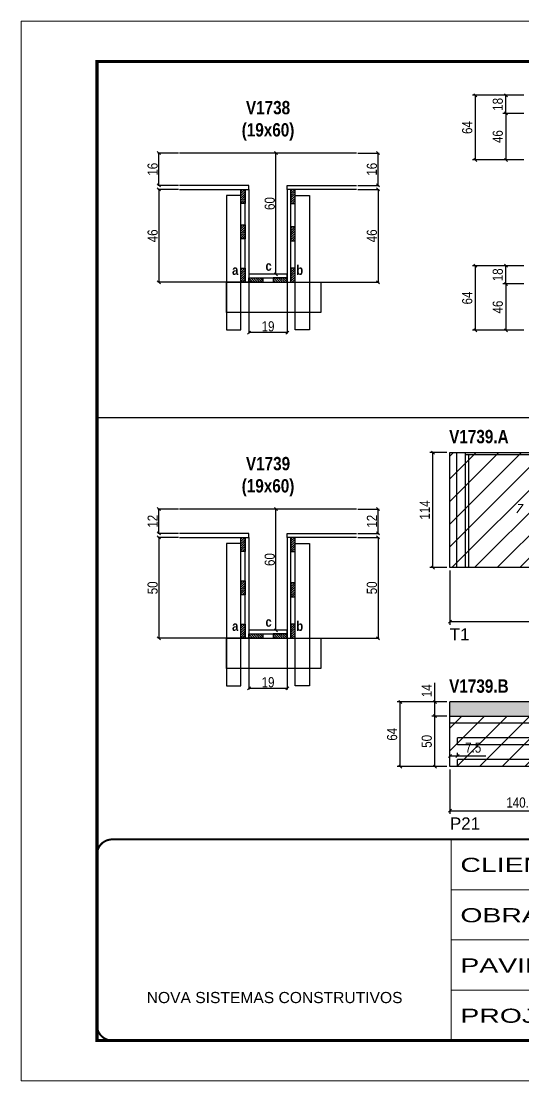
# Model space of a CAD drawing. Extents: x 3309 to 10008, y -2522 to 14608.
# Drawn here: x 4908 to 5404, y 6666 to 7716 of the extents above; entities that cross this region are included whole.
import ezdxf

# ---------------------------------------------------------------- set-up
doc = ezdxf.new("R2010")
doc.units = 0
doc.linetypes.add('CONTINUO', pattern=[0])
doc.linetypes.add('DASHED', pattern=[0.75, 0.5, -0.25])
for name, color, linetype in [('5', 5, 'Continuous'), ('COTA', 241, 'Continuous'), ('detalhes', 4, 'Continuous'), ('NOMENCLATURA', 7, 'Continuous'), ('Painéis', 200, 'Continuous'), ('SARR_2.2x7', 40, 'Continuous'), ('SARR_3.5x7', 81, 'Continuous'), ('texto', 7, 'Continuous')]:
    doc.layers.add(name, color=color, linetype=linetype)
for name, color, linetype, lineweight in [('CONCRETO', 251, 'Continuous', 25), ('Folhas', 255, 'Continuous', 9), ('Hachura', 251, 'Continuous', 9), ('SARRAFO DE PRESSAO', 251, 'DASHED', 9)]:
    doc.layers.add(name, color=color, linetype=linetype, lineweight=lineweight)
doc.styles.add('ARIAL', font='arial.ttf')
doc.styles.add('COTA TECNICA', font='techl___.ttf', dxfattribs={"height": 10})
doc.styles.add('COTA TECNICA 2X', font='techl___.ttf', dxfattribs={"height": 10})
doc.styles.add('Romans', font='romans.shx')
doc.styles.get("Standard").update_dxf_attribs({"font": 'arial.ttf'})
doc.styles.add('TECNICA', font='techb___.ttf', dxfattribs={"height": 10})
doc.styles.add('Tecnologia', font='')
doc.styles.get('Tecnologia').set_extended_font_data('Forgotten Futurist')
doc.dimstyles.new('PAINEL', dxfattribs={"dimtxt": 10, "dimasz": 3, "dimexe": 3, "dimexo": 3, "dimgap": 3, "dimtad": 1, "dimdec": 1, "dimzin": 12, "dimdsep": 46, "dimtxsty": 'COTA TECNICA', "dimblk1": 'OBLIQUE', "dimblk2": 'OBLIQUE', "dimsah": 1, "dimcen": 0.9, "dimclrd": 4, "dimclre": 4, "dimclrt": 240, "dimadec": 1, "dimazin": 3, "dimtfac": 1, "dimtdec": 1, "dimtmove": 0, "dimatfit": 3, "dimfxl": 1, "dimtolj": 1, "dimtzin": 12, "dimarcsym": 0})
doc.dimstyles.new('SECAO', dxfattribs={"dimscale": 0.333333, "dimtxt": 5, "dimasz": 9, "dimexe": 3, "dimexo": 3, "dimgap": 3, "dimtad": 1, "dimdec": 1, "dimlfac": 0.5, "dimzin": 12, "dimdsep": 46, "dimtxsty": 'COTA TECNICA 2X', "dimblk1": 'OBLIQUE', "dimblk2": 'OBLIQUE', "dimsah": 1, "dimcen": 0.9, "dimclrd": 4, "dimclre": 4, "dimclrt": 240, "dimadec": 1, "dimazin": 3, "dimtfac": 1, "dimtdec": 1, "dimtmove": 0, "dimatfit": 3, "dimfxl": 1, "dimtolj": 1, "dimtzin": 12, "dimarcsym": 0})
pattern_1 = [(135, (38368.6903, -116054.5032), (-1.122532015, -1.122532015), [])]
pattern_2 = [(45, (-118387.018, -25685.8721), (-1.122532015, 1.122532015), [])]
pattern_3 = [(45, (-118387.018, -25763.8721), (-1.122532015, 1.122532015), [])]
pattern_4 = [(135, (38368.6903, -116407.2565), (-1.122532015, -1.122532015), [])]
pattern_5 = [(45, (-118387.018, -26030.6254), (-1.122532015, 1.122532015), [])]
pattern_6 = [(45, (-118387.018, -26116.6254), (-1.122532015, 1.122532015), [])]

# ---------------------------------------------------------------- blocks, each defined once
blk = doc.blocks.new('9999999999')
at = {"color": 30, "linetype": 'CONTINUO'}
for p, q in [((98564.6, 34230.2), (98564.6, 34429.4)), ((98564.6, 34379.6), (99584, 34379.6)), ((98564.6, 34329.8), (99488, 34329.8)), ((98564.6, 34280), (99488, 34280))]:
    blk.add_line(p, q, dxfattribs=at)
at = {"color": 30, "linetype": 'CONTINUO', "const_width": 2}
blk.add_lwpolyline([(99584, 34230.2), (99584, 34414.4, 0.414214), (99569, 34429.4), (98229, 34429.4, 0.414214), (98214, 34414.4), (98214, 34245.2, 0.414214), (98229, 34230.2), (99584, 34230.2)], format="xyb", dxfattribs=at)
at = {"layer": 'Folhas'}
blk.add_lwpolyline([(98139, 34190.2), (99624, 34190.2), (99624, 35240.2), (98139, 35240.2)], close=True, dxfattribs=at)
at = {"layer": 'Folhas', "color": 30, "const_width": 3}
blk.add_lwpolyline([(98214, 34230.2), (99584, 34230.2), (99584, 35200.2), (98214, 35200.2)], close=True, dxfattribs=at)
at = {"color": 7, "linetype": 'Continuous', "ltscale": 5, "style": 'ARIAL'}
blk.add_text('NOVA SISTEMAS CONSTRUTIVOS', height=11.059, dxfattribs=at).set_placement((98263.2, 34267.2))
at = {"layer": 'Folhas', "color": 7, "style": 'Tecnologia', "width": 1.5}
for s, p in [('CLIENTE:', (98573.7, 34397.2)), ('OBRA:', (98573.7, 34347.3)), ('PAVIMENTO:', (98573.7, 34297.5)), ('PROJETO:', (98573.7, 34247.7))]:
    blk.add_text(s, height=14, dxfattribs=at).set_placement(p)
blk = doc.blocks.new('_Oblique')
at = {"color": 0, "linetype": 'ByBlock', "lineweight": -2}
blk.add_line((-0.5, -0.5), (0.5, 0.5), dxfattribs=at)
blk = doc.blocks.new('*D3372')
at = {"layer": 'COTA', "color": 4, "lineweight": -2, "transparency": 16777216}
for p, q in [((5133.2, 7456.7), (5133.2, 7406.9)), ((5171.2, 7456.7), (5171.2, 7406.9)), ((5171.2, 7407.9), (5133.2, 7407.9))]:
    blk.add_line(p, q, dxfattribs=at)
at = {"layer": 'Defpoints', "color": 0, "transparency": 16777216}
for p in [(5133.2, 7457.7), (5171.2, 7457.7), (5133.2, 7407.9)]:
    blk.add_point(p, dxfattribs=at)
at = {"layer": 'COTA', "color": 4, "lineweight": -2, "transparency": 16777216, "xscale": 3, "yscale": 3, "zscale": 3, "rotation": 180}
blk.add_blockref('_Oblique', (5133.2, 7407.9), dxfattribs=at)
at = {"layer": 'COTA', "color": 4, "lineweight": -2, "transparency": 16777216, "xscale": 3, "yscale": 3, "zscale": 3}
blk.add_blockref('_Oblique', (5171.2, 7407.9), dxfattribs=at)
at = {"layer": 'COTA', "color": 240, "transparency": 16777216, "insert": (5152.2, 7414), "char_height": 10, "attachment_point": 5, "style": 'COTA TECNICA 2X'}
blk.add_mtext('\\A1;19', dxfattribs=at)
blk = doc.blocks.new('*D3373')
at = {"layer": 'COTA', "color": 4, "lineweight": -2, "transparency": 16777216}
for p, q in [((5063.5, 7549.7), (5043.1, 7549.7)), ((5044.1, 7549.7), (5044.1, 7457.7)), ((5124.2, 7457.7), (5043.1, 7457.7))]:
    blk.add_line(p, q, dxfattribs=at)
at = {"layer": 'Defpoints', "color": 0, "transparency": 16777216}
for p in [(5064.5, 7549.7), (5044.1, 7457.7), (5125.2, 7457.7, 0)]:
    blk.add_point(p, dxfattribs=at)
at = {"layer": 'COTA', "color": 4, "lineweight": -2, "transparency": 16777216, "xscale": 3, "yscale": 3, "zscale": 3}
for p, rotation in [((5044.1, 7549.7), 90), ((5044.1, 7457.7), 270)]:
    blk.add_blockref('_Oblique', p, dxfattribs=dict(at, rotation=rotation))
at = {"layer": 'COTA', "color": 240, "transparency": 16777216, "insert": (5038, 7503.7), "char_height": 10, "attachment_point": 5, "rotation": 90, "style": 'COTA TECNICA 2X'}
blk.add_mtext('\\A1;46', dxfattribs=at)
blk = doc.blocks.new('*D3374')
at = {"layer": 'COTA', "color": 4, "lineweight": -2, "transparency": 16777216}
for p, q in [((5240.9, 7549.7), (5262.1, 7549.7)), ((5261.1, 7549.7), (5261.1, 7457.7)), ((5180.2, 7457.7), (5262.1, 7457.7))]:
    blk.add_line(p, q, dxfattribs=at)
at = {"layer": 'Defpoints', "color": 0, "transparency": 16777216}
for p in [(5239.9, 7549.7), (5179.2, 7457.7, 0), (5261.1, 7457.7)]:
    blk.add_point(p, dxfattribs=at)
at = {"layer": 'COTA', "color": 4, "lineweight": -2, "transparency": 16777216, "xscale": 3, "yscale": 3, "zscale": 3}
for p, rotation in [((5261.1, 7549.7), 90), ((5261.1, 7457.7), 270)]:
    blk.add_blockref('_Oblique', p, dxfattribs=dict(at, rotation=rotation))
at = {"layer": 'COTA', "color": 240, "transparency": 16777216, "insert": (5255, 7503.7), "char_height": 10, "attachment_point": 5, "rotation": 90, "style": 'COTA TECNICA 2X'}
blk.add_mtext('\\A1;46', dxfattribs=at)
blk = doc.blocks.new('*D3375')
at = {"layer": 'COTA', "color": 4, "lineweight": -2, "transparency": 16777216}
for p, q in [((5170.2, 7585.7), (5159, 7585.7)), ((5160, 7465.7), (5160, 7585.7)), ((5170.2, 7465.7), (5159, 7465.7))]:
    blk.add_line(p, q, dxfattribs=at)
at = {"layer": 'Defpoints', "color": 0, "transparency": 16777216}
for p in [(5160, 7585.7), (5171.2, 7585.7), (5171.2, 7465.7)]:
    blk.add_point(p, dxfattribs=at)
at = {"layer": 'COTA', "color": 4, "lineweight": -2, "transparency": 16777216, "xscale": 3, "yscale": 3, "zscale": 3}
for p, rotation in [((5160, 7585.7), 90), ((5160, 7465.7), 270)]:
    blk.add_blockref('_Oblique', p, dxfattribs=dict(at, rotation=rotation))
at = {"layer": 'COTA', "color": 240, "transparency": 16777216, "insert": (5153.9, 7535.7), "char_height": 10, "attachment_point": 5, "rotation": 90, "style": 'COTA TECNICA 2X'}
blk.add_mtext('\\A1;60', dxfattribs=at)
blk = doc.blocks.new('*D3376')
at = {"layer": 'COTA', "color": 4, "lineweight": -2, "transparency": 16777216}
for p, q in [((5240.9, 7585.7), (5262.1, 7585.7)), ((5261.1, 7553.7), (5261.1, 7585.7)), ((5240.9, 7553.7), (5262.1, 7553.7))]:
    blk.add_line(p, q, dxfattribs=at)
at = {"layer": 'Defpoints', "color": 0, "transparency": 16777216}
for p in [(5239.9, 7585.7), (5261.1, 7585.7), (5239.9, 7553.7)]:
    blk.add_point(p, dxfattribs=at)
at = {"layer": 'COTA', "color": 4, "lineweight": -2, "transparency": 16777216, "xscale": 3, "yscale": 3, "zscale": 3}
for p, rotation in [((5261.1, 7585.7), 90), ((5261.1, 7553.7), 270)]:
    blk.add_blockref('_Oblique', p, dxfattribs=dict(at, rotation=rotation))
at = {"layer": 'COTA', "color": 240, "transparency": 16777216, "insert": (5255, 7569.7), "char_height": 10, "attachment_point": 5, "rotation": 90, "style": 'COTA TECNICA 2X'}
blk.add_mtext('\\A1;16', dxfattribs=at)
blk = doc.blocks.new('*D3399')
at = {"layer": 'COTA', "color": 4, "lineweight": -2, "transparency": 16777216}
for p, q in [((5063.5, 7585.7), (5043.1, 7585.7)), ((5044.1, 7553.7), (5044.1, 7585.7)), ((5063.5, 7553.7), (5043.1, 7553.7))]:
    blk.add_line(p, q, dxfattribs=at)
at = {"layer": 'Defpoints', "color": 0, "transparency": 16777216}
for p in [(5044.1, 7585.7), (5064.5, 7585.7), (5064.5, 7553.7)]:
    blk.add_point(p, dxfattribs=at)
at = {"layer": 'COTA', "color": 4, "lineweight": -2, "transparency": 16777216, "xscale": 3, "yscale": 3, "zscale": 3}
for p, rotation in [((5044.1, 7585.7), 90), ((5044.1, 7553.7), 270)]:
    blk.add_blockref('_Oblique', p, dxfattribs=dict(at, rotation=rotation))
at = {"layer": 'COTA', "color": 240, "transparency": 16777216, "insert": (5038, 7569.7), "char_height": 10, "attachment_point": 5, "rotation": 90, "style": 'COTA TECNICA 2X'}
blk.add_mtext('\\A1;16', dxfattribs=at)
blk = doc.blocks.new('*D3403')
at = {"layer": 'COTA', "color": 4, "lineweight": -2, "transparency": 16777216}
for p, q in [((5405.4, 7643), (5384.7, 7643)), ((5387.7, 7625), (5387.7, 7643)), ((5405.4, 7625), (5384.7, 7625))]:
    blk.add_line(p, q, dxfattribs=at)
at = {"layer": 'Defpoints', "color": 0, "transparency": 16777216}
for p in [(5387.7, 7643), (5408.4, 7643), (5408.4, 7625)]:
    blk.add_point(p, dxfattribs=at)
at = {"layer": 'COTA', "color": 4, "lineweight": -2, "transparency": 16777216, "xscale": 3, "yscale": 3, "zscale": 3}
for p, rotation in [((5387.7, 7643), 90), ((5387.7, 7625), 270)]:
    blk.add_blockref('_Oblique', p, dxfattribs=dict(at, rotation=rotation))
at = {"layer": 'COTA', "color": 240, "transparency": 16777216, "insert": (5379.6, 7634), "char_height": 10, "attachment_point": 5, "rotation": 90, "style": 'COTA TECNICA'}
blk.add_mtext('\\A1;18', dxfattribs=at)
blk = doc.blocks.new('*D3404')
at = {"layer": 'COTA', "color": 4, "lineweight": -2, "transparency": 16777216}
for p, q in [((5405.4, 7625), (5384.7, 7625)), ((5387.7, 7625), (5387.7, 7579)), ((5405.4, 7579), (5384.7, 7579))]:
    blk.add_line(p, q, dxfattribs=at)
at = {"layer": 'Defpoints', "color": 0, "transparency": 16777216}
for p in [(5408.4, 7625), (5387.7, 7579), (5408.4, 7579)]:
    blk.add_point(p, dxfattribs=at)
at = {"layer": 'COTA', "color": 4, "lineweight": -2, "transparency": 16777216, "xscale": 3, "yscale": 3, "zscale": 3}
for p, rotation in [((5387.7, 7625), 90), ((5387.7, 7579), 270)]:
    blk.add_blockref('_Oblique', p, dxfattribs=dict(at, rotation=rotation))
at = {"layer": 'COTA', "color": 240, "transparency": 16777216, "insert": (5379.6, 7602), "char_height": 10, "attachment_point": 5, "rotation": 90, "style": 'COTA TECNICA'}
blk.add_mtext('\\A1;46', dxfattribs=at)
blk = doc.blocks.new('*D3405')
at = {"layer": 'COTA', "color": 4, "lineweight": -2, "transparency": 16777216}
for p, q in [((5405.4, 7643), (5354.5, 7643)), ((5357.5, 7579), (5357.5, 7643)), ((5405.4, 7579), (5354.5, 7579))]:
    blk.add_line(p, q, dxfattribs=at)
at = {"layer": 'Defpoints', "color": 0, "transparency": 16777216}
for p in [(5357.5, 7643), (5408.4, 7643), (5408.4, 7579)]:
    blk.add_point(p, dxfattribs=at)
at = {"layer": 'COTA', "color": 4, "lineweight": -2, "transparency": 16777216, "xscale": 3, "yscale": 3, "zscale": 3}
for p, rotation in [((5357.5, 7643), 90), ((5357.5, 7579), 270)]:
    blk.add_blockref('_Oblique', p, dxfattribs=dict(at, rotation=rotation))
at = {"layer": 'COTA', "color": 240, "transparency": 16777216, "insert": (5349.4, 7611), "char_height": 10, "attachment_point": 5, "rotation": 90, "style": 'COTA TECNICA'}
blk.add_mtext('\\A1;64', dxfattribs=at)
blk = doc.blocks.new('*D3409')
at = {"layer": 'COTA', "color": 4, "lineweight": -2, "transparency": 16777216}
for p, q in [((5405.4, 7474.1), (5384.7, 7474.1)), ((5387.7, 7456.1), (5387.7, 7474.1)), ((5405.4, 7456.1), (5384.7, 7456.1))]:
    blk.add_line(p, q, dxfattribs=at)
at = {"layer": 'Defpoints', "color": 0, "transparency": 16777216}
for p in [(5387.7, 7474.1), (5408.4, 7474.1), (5408.4, 7456.1)]:
    blk.add_point(p, dxfattribs=at)
at = {"layer": 'COTA', "color": 4, "lineweight": -2, "transparency": 16777216, "xscale": 3, "yscale": 3, "zscale": 3}
for p, rotation in [((5387.7, 7474.1), 90), ((5387.7, 7456.1), 270)]:
    blk.add_blockref('_Oblique', p, dxfattribs=dict(at, rotation=rotation))
at = {"layer": 'COTA', "color": 240, "transparency": 16777216, "insert": (5379.6, 7465.1), "char_height": 10, "attachment_point": 5, "rotation": 90, "style": 'COTA TECNICA'}
blk.add_mtext('\\A1;18', dxfattribs=at)
blk = doc.blocks.new('*D3410')
at = {"layer": 'COTA', "color": 4, "lineweight": -2, "transparency": 16777216}
for p, q in [((5405.4, 7456.1), (5384.7, 7456.1)), ((5387.7, 7456.1), (5387.7, 7410.1)), ((5405.4, 7410.1), (5384.7, 7410.1))]:
    blk.add_line(p, q, dxfattribs=at)
at = {"layer": 'Defpoints', "color": 0, "transparency": 16777216}
for p in [(5408.4, 7456.1), (5387.7, 7410.1), (5408.4, 7410.1)]:
    blk.add_point(p, dxfattribs=at)
at = {"layer": 'COTA', "color": 4, "lineweight": -2, "transparency": 16777216, "xscale": 3, "yscale": 3, "zscale": 3}
for p, rotation in [((5387.7, 7456.1), 90), ((5387.7, 7410.1), 270)]:
    blk.add_blockref('_Oblique', p, dxfattribs=dict(at, rotation=rotation))
at = {"layer": 'COTA', "color": 240, "transparency": 16777216, "insert": (5379.6, 7433.1), "char_height": 10, "attachment_point": 5, "rotation": 90, "style": 'COTA TECNICA'}
blk.add_mtext('\\A1;46', dxfattribs=at)
blk = doc.blocks.new('*D3411')
at = {"layer": 'COTA', "color": 4, "lineweight": -2, "transparency": 16777216}
for p, q in [((5405.4, 7474.1), (5354.5, 7474.1)), ((5357.5, 7410.1), (5357.5, 7474.1)), ((5405.4, 7410.1), (5354.5, 7410.1))]:
    blk.add_line(p, q, dxfattribs=at)
at = {"layer": 'Defpoints', "color": 0, "transparency": 16777216}
for p in [(5357.5, 7474.1), (5408.4, 7474.1), (5408.4, 7410.1)]:
    blk.add_point(p, dxfattribs=at)
at = {"layer": 'COTA', "color": 4, "lineweight": -2, "transparency": 16777216, "xscale": 3, "yscale": 3, "zscale": 3}
for p, rotation in [((5357.5, 7474.1), 90), ((5357.5, 7410.1), 270)]:
    blk.add_blockref('_Oblique', p, dxfattribs=dict(at, rotation=rotation))
at = {"layer": 'COTA', "color": 240, "transparency": 16777216, "insert": (5349.4, 7442.1), "char_height": 10, "attachment_point": 5, "rotation": 90, "style": 'COTA TECNICA'}
blk.add_mtext('\\A1;64', dxfattribs=at)
blk = doc.blocks.new('*D3377')
at = {"layer": 'COTA', "color": 4, "lineweight": -2, "transparency": 16777216}
for p, q in [((5133.2, 7103.9), (5133.2, 7054.2)), ((5171.2, 7103.9), (5171.2, 7054.2)), ((5171.2, 7055.2), (5133.2, 7055.2))]:
    blk.add_line(p, q, dxfattribs=at)
at = {"layer": 'Defpoints', "color": 0, "transparency": 16777216}
for p in [(5133.2, 7104.9), (5171.2, 7104.9), (5133.2, 7055.2)]:
    blk.add_point(p, dxfattribs=at)
at = {"layer": 'COTA', "color": 4, "lineweight": -2, "transparency": 16777216, "xscale": 3, "yscale": 3, "zscale": 3, "rotation": 180}
blk.add_blockref('_Oblique', (5133.2, 7055.2), dxfattribs=at)
at = {"layer": 'COTA', "color": 4, "lineweight": -2, "transparency": 16777216, "xscale": 3, "yscale": 3, "zscale": 3}
blk.add_blockref('_Oblique', (5171.2, 7055.2), dxfattribs=at)
at = {"layer": 'COTA', "color": 240, "transparency": 16777216, "insert": (5152.2, 7061.3), "char_height": 10, "attachment_point": 5, "style": 'COTA TECNICA 2X'}
blk.add_mtext('\\A1;19', dxfattribs=at)
blk = doc.blocks.new('*D3378')
at = {"layer": 'COTA', "color": 4, "lineweight": -2, "transparency": 16777216}
for p, q in [((5063.5, 7204.9), (5043.1, 7204.9)), ((5044.1, 7204.9), (5044.1, 7104.9)), ((5124.2, 7104.9), (5043.1, 7104.9))]:
    blk.add_line(p, q, dxfattribs=at)
at = {"layer": 'Defpoints', "color": 0, "transparency": 16777216}
for p in [(5064.5, 7204.9), (5044.1, 7104.9), (5125.2, 7104.9, 0)]:
    blk.add_point(p, dxfattribs=at)
at = {"layer": 'COTA', "color": 4, "lineweight": -2, "transparency": 16777216, "xscale": 3, "yscale": 3, "zscale": 3}
for p, rotation in [((5044.1, 7204.9), 90), ((5044.1, 7104.9), 270)]:
    blk.add_blockref('_Oblique', p, dxfattribs=dict(at, rotation=rotation))
at = {"layer": 'COTA', "color": 240, "transparency": 16777216, "insert": (5038, 7154.9), "char_height": 10, "attachment_point": 5, "rotation": 90, "style": 'COTA TECNICA 2X'}
blk.add_mtext('\\A1;50', dxfattribs=at)
blk = doc.blocks.new('*D3379')
at = {"layer": 'COTA', "color": 4, "lineweight": -2, "transparency": 16777216}
for p, q in [((5240.9, 7204.9), (5262.1, 7204.9)), ((5261.1, 7204.9), (5261.1, 7104.9)), ((5180.2, 7104.9), (5262.1, 7104.9))]:
    blk.add_line(p, q, dxfattribs=at)
at = {"layer": 'Defpoints', "color": 0, "transparency": 16777216}
for p in [(5239.9, 7204.9), (5179.2, 7104.9, 0), (5261.1, 7104.9)]:
    blk.add_point(p, dxfattribs=at)
at = {"layer": 'COTA', "color": 4, "lineweight": -2, "transparency": 16777216, "xscale": 3, "yscale": 3, "zscale": 3}
for p, rotation in [((5261.1, 7204.9), 90), ((5261.1, 7104.9), 270)]:
    blk.add_blockref('_Oblique', p, dxfattribs=dict(at, rotation=rotation))
at = {"layer": 'COTA', "color": 240, "transparency": 16777216, "insert": (5255, 7154.9), "char_height": 10, "attachment_point": 5, "rotation": 90, "style": 'COTA TECNICA 2X'}
blk.add_mtext('\\A1;50', dxfattribs=at)
blk = doc.blocks.new('*D3380')
at = {"layer": 'COTA', "color": 4, "lineweight": -2, "transparency": 16777216}
for p, q in [((5170.2, 7232.9), (5159, 7232.9)), ((5160, 7112.9), (5160, 7232.9)), ((5170.2, 7112.9), (5159, 7112.9))]:
    blk.add_line(p, q, dxfattribs=at)
at = {"layer": 'Defpoints', "color": 0, "transparency": 16777216}
for p in [(5160, 7232.9), (5171.2, 7232.9), (5171.2, 7112.9)]:
    blk.add_point(p, dxfattribs=at)
at = {"layer": 'COTA', "color": 4, "lineweight": -2, "transparency": 16777216, "xscale": 3, "yscale": 3, "zscale": 3}
for p, rotation in [((5160, 7232.9), 90), ((5160, 7112.9), 270)]:
    blk.add_blockref('_Oblique', p, dxfattribs=dict(at, rotation=rotation))
at = {"layer": 'COTA', "color": 240, "transparency": 16777216, "insert": (5153.9, 7182.9), "char_height": 10, "attachment_point": 5, "rotation": 90, "style": 'COTA TECNICA 2X'}
blk.add_mtext('\\A1;60', dxfattribs=at)
blk = doc.blocks.new('*D3381')
at = {"layer": 'COTA', "color": 4, "lineweight": -2, "transparency": 16777216}
for p, q in [((5240.9, 7232.9), (5262.1, 7232.9)), ((5261.1, 7208.9), (5261.1, 7232.9)), ((5240.9, 7208.9), (5262.1, 7208.9))]:
    blk.add_line(p, q, dxfattribs=at)
at = {"layer": 'Defpoints', "color": 0, "transparency": 16777216}
for p in [(5239.9, 7232.9), (5261.1, 7232.9), (5239.9, 7208.9)]:
    blk.add_point(p, dxfattribs=at)
at = {"layer": 'COTA', "color": 4, "lineweight": -2, "transparency": 16777216, "xscale": 3, "yscale": 3, "zscale": 3}
for p, rotation in [((5261.1, 7232.9), 90), ((5261.1, 7208.9), 270)]:
    blk.add_blockref('_Oblique', p, dxfattribs=dict(at, rotation=rotation))
at = {"layer": 'COTA', "color": 240, "transparency": 16777216, "insert": (5255, 7220.9), "char_height": 10, "attachment_point": 5, "rotation": 90, "style": 'COTA TECNICA 2X'}
blk.add_mtext('\\A1;12', dxfattribs=at)
blk = doc.blocks.new('*D3412')
at = {"layer": 'COTA', "color": 4, "lineweight": -2, "transparency": 16777216}
for p, q in [((5063.5, 7232.9), (5043.1, 7232.9)), ((5044.1, 7208.9), (5044.1, 7232.9)), ((5063.5, 7208.9), (5043.1, 7208.9))]:
    blk.add_line(p, q, dxfattribs=at)
at = {"layer": 'Defpoints', "color": 0, "transparency": 16777216}
for p in [(5044.1, 7232.9), (5064.5, 7232.9), (5064.5, 7208.9)]:
    blk.add_point(p, dxfattribs=at)
at = {"layer": 'COTA', "color": 4, "lineweight": -2, "transparency": 16777216, "xscale": 3, "yscale": 3, "zscale": 3}
for p, rotation in [((5044.1, 7232.9), 90), ((5044.1, 7208.9), 270)]:
    blk.add_blockref('_Oblique', p, dxfattribs=dict(at, rotation=rotation))
at = {"layer": 'COTA', "color": 240, "transparency": 16777216, "insert": (5038, 7220.9), "char_height": 10, "attachment_point": 5, "rotation": 90, "style": 'COTA TECNICA 2X'}
blk.add_mtext('\\A1;12', dxfattribs=at)
blk = doc.blocks.new('*D3385')
at = {"layer": 'COTA', "color": 4, "lineweight": -2, "transparency": 16777216}
for p, q in [((5332.2, 7172), (5332.2, 7118.4)), ((5534.7, 7172), (5534.7, 7118.4)), ((5332.2, 7121.4), (5534.7, 7121.4))]:
    blk.add_line(p, q, dxfattribs=at)
at = {"layer": 'Defpoints', "color": 0, "transparency": 16777216}
for p in [(5332.2, 7175), (5534.7, 7175), (5534.7, 7121.4)]:
    blk.add_point(p, dxfattribs=at)
at = {"layer": 'COTA', "color": 4, "lineweight": -2, "transparency": 16777216, "xscale": 3, "yscale": 3, "zscale": 3, "rotation": 180}
blk.add_blockref('_Oblique', (5332.2, 7121.4), dxfattribs=at)
at = {"layer": 'COTA', "color": 4, "lineweight": -2, "transparency": 16777216, "xscale": 3, "yscale": 3, "zscale": 3}
blk.add_blockref('_Oblique', (5534.7, 7121.4), dxfattribs=at)
at = {"layer": 'COTA', "color": 240, "transparency": 16777216, "insert": (5433.4, 7129.5), "char_height": 10, "attachment_point": 5, "style": 'COTA TECNICA'}
blk.add_mtext('\\A1;202.5', dxfattribs=at)
blk = doc.blocks.new('*D3386')
at = {"layer": 'COTA', "color": 4, "lineweight": -2, "transparency": 16777216}
for p, q in [((5329.2, 7289), (5312.4, 7289)), ((5315.4, 7175), (5315.4, 7289)), ((5329.2, 7175), (5312.4, 7175))]:
    blk.add_line(p, q, dxfattribs=at)
at = {"layer": 'Defpoints', "color": 0, "transparency": 16777216}
for p in [(5315.4, 7289), (5332.2, 7289), (5332.2, 7175)]:
    blk.add_point(p, dxfattribs=at)
at = {"layer": 'COTA', "color": 4, "lineweight": -2, "transparency": 16777216, "xscale": 3, "yscale": 3, "zscale": 3}
for p, rotation in [((5315.4, 7289), 90), ((5315.4, 7175), 270)]:
    blk.add_blockref('_Oblique', p, dxfattribs=dict(at, rotation=rotation))
at = {"layer": 'COTA', "color": 240, "transparency": 16777216, "insert": (5307.4, 7232), "char_height": 10, "attachment_point": 5, "rotation": 90, "style": 'COTA TECNICA'}
blk.add_mtext('\\A1;114', dxfattribs=at)
blk = doc.blocks.new('*D3416')
at = {"layer": 'COTA', "color": 4, "lineweight": -2, "transparency": 16777216}
for p, q in [((5332.2, 6974.8), (5332.2, 6931)), ((5472.7, 6974.8), (5472.7, 6931)), ((5332.2, 6934), (5472.7, 6934))]:
    blk.add_line(p, q, dxfattribs=at)
at = {"layer": 'Defpoints', "color": 0, "transparency": 16777216}
for p in [(5332.2, 6977.8), (5472.7, 6977.8), (5472.7, 6934)]:
    blk.add_point(p, dxfattribs=at)
at = {"layer": 'COTA', "color": 4, "lineweight": -2, "transparency": 16777216, "xscale": 3, "yscale": 3, "zscale": 3, "rotation": 180}
blk.add_blockref('_Oblique', (5332.2, 6934), dxfattribs=at)
at = {"layer": 'COTA', "color": 4, "lineweight": -2, "transparency": 16777216, "xscale": 3, "yscale": 3, "zscale": 3}
blk.add_blockref('_Oblique', (5472.7, 6934), dxfattribs=at)
at = {"layer": 'COTA', "color": 240, "transparency": 16777216, "insert": (5402.4, 6942.1), "char_height": 10, "attachment_point": 5, "style": 'COTA TECNICA'}
blk.add_mtext('\\A1;140.5', dxfattribs=at)
blk = doc.blocks.new('*D3417')
at = {"layer": 'COTA', "color": 4, "lineweight": -2, "transparency": 16777216}
for p, q in [((5329.2, 7027.8), (5314.4, 7027.8)), ((5317.4, 6977.8), (5317.4, 7027.8)), ((5329.2, 6977.8), (5314.4, 6977.8))]:
    blk.add_line(p, q, dxfattribs=at)
at = {"layer": 'Defpoints', "color": 0, "transparency": 16777216}
for p in [(5317.4, 7027.8), (5332.2, 7027.8), (5332.2, 6977.8)]:
    blk.add_point(p, dxfattribs=at)
at = {"layer": 'COTA', "color": 4, "lineweight": -2, "transparency": 16777216, "xscale": 3, "yscale": 3, "zscale": 3}
for p, rotation in [((5317.4, 7027.8), 90), ((5317.4, 6977.8), 270)]:
    blk.add_blockref('_Oblique', p, dxfattribs=dict(at, rotation=rotation))
at = {"layer": 'COTA', "color": 240, "transparency": 16777216, "insert": (5309.3, 7002.8), "char_height": 10, "attachment_point": 5, "rotation": 90, "style": 'COTA TECNICA'}
blk.add_mtext('\\A1;50', dxfattribs=at)
blk = doc.blocks.new('*D3418')
at = {"layer": 'COTA', "color": 4, "lineweight": -2, "transparency": 16777216}
for p, q in [((5317.4, 7041.8), (5317.4, 7060.9)), ((5329.2, 7041.8), (5314.4, 7041.8)), ((5317.4, 7027.8), (5317.4, 7041.8)), ((5329.2, 7027.8), (5314.4, 7027.8))]:
    blk.add_line(p, q, dxfattribs=at)
at = {"layer": 'Defpoints', "color": 0, "transparency": 16777216}
for p in [(5317.4, 7041.8), (5332.2, 7041.8), (5332.2, 7027.8)]:
    blk.add_point(p, dxfattribs=at)
at = {"layer": 'COTA', "color": 4, "lineweight": -2, "transparency": 16777216, "xscale": 3, "yscale": 3, "zscale": 3}
for p, rotation in [((5317.4, 7041.8), 90), ((5317.4, 7027.8), 270)]:
    blk.add_blockref('_Oblique', p, dxfattribs=dict(at, rotation=rotation))
at = {"layer": 'COTA', "color": 240, "transparency": 16777216, "insert": (5309.3, 7052.9), "char_height": 10, "attachment_point": 5, "rotation": 90, "style": 'COTA TECNICA'}
blk.add_mtext('\\A1;14', dxfattribs=at)
blk = doc.blocks.new('*D3419')
at = {"layer": 'COTA', "color": 4, "lineweight": -2, "transparency": 16777216}
for p, q in [((5329.2, 7041.8), (5280.1, 7041.8)), ((5283.1, 6977.8), (5283.1, 7041.8)), ((5329.2, 6977.8), (5280.1, 6977.8))]:
    blk.add_line(p, q, dxfattribs=at)
at = {"layer": 'Defpoints', "color": 0, "transparency": 16777216}
for p in [(5283.1, 7041.8), (5332.2, 7041.8), (5332.2, 6977.8)]:
    blk.add_point(p, dxfattribs=at)
at = {"layer": 'COTA', "color": 4, "lineweight": -2, "transparency": 16777216, "xscale": 3, "yscale": 3, "zscale": 3}
for p, rotation in [((5283.1, 7041.8), 90), ((5283.1, 6977.8), 270)]:
    blk.add_blockref('_Oblique', p, dxfattribs=dict(at, rotation=rotation))
at = {"layer": 'COTA', "color": 240, "transparency": 16777216, "insert": (5275, 7009.8), "char_height": 10, "attachment_point": 5, "rotation": 90, "style": 'COTA TECNICA'}
blk.add_mtext('\\A1;64', dxfattribs=at)
blk = doc.blocks.new('*D3384')
at = {"layer": 'COTA', "color": 4, "lineweight": -2, "transparency": 16777216}
for p, q in [((5332.2, 6980.8), (5332.2, 6991.3)), ((5332.2, 6988.3), (5339.7, 6988.3)), ((5339.7, 6987.8), (5339.7, 6991.3)), ((5339.7, 6988.3), (5367.8, 6988.3))]:
    blk.add_line(p, q, dxfattribs=at)
at = {"layer": 'Defpoints', "color": 0, "transparency": 16777216}
for p in [(5339.7, 6988.3), (5339.7, 6984.8), (5332.2, 6977.8)]:
    blk.add_point(p, dxfattribs=at)
at = {"layer": 'COTA', "color": 4, "lineweight": -2, "transparency": 16777216, "xscale": 3, "yscale": 3, "zscale": 3, "rotation": 180}
blk.add_blockref('_Oblique', (5332.2, 6988.3), dxfattribs=at)
at = {"layer": 'COTA', "color": 4, "lineweight": -2, "transparency": 16777216, "xscale": 3, "yscale": 3, "zscale": 3}
blk.add_blockref('_Oblique', (5339.7, 6988.3), dxfattribs=at)
at = {"layer": 'COTA', "color": 240, "transparency": 16777216, "insert": (5355.3, 6996.5), "char_height": 10, "attachment_point": 5, "style": 'COTA TECNICA'}
blk.add_mtext('\\A1;7.5', dxfattribs=at)

msp = doc.modelspace()

# ---------------------------------------------------------------- hatches: boundary and pattern name
at = {"layer": 'COTA'}
h = msp.add_hatch(dxfattribs=at)
h.set_pattern_fill('AR-CONC', color=256, scale=0.03)
h.set_pattern_definition([(50, (0, -259.2366), (5.46554, -0.4781726), [0.5715, -6.2865]), (355, (0, -259.2366), (-1.0573026, 5.7317054), [0.4572, -5.0292175]), (100.451445, (0.4555, -259.2764), (4.4082374, 5.2535326), [0.4857003, -5.3427073]), (46.1842, (0, -257.7126), (8.132371, -1.26127), [0.85725, -9.42975]), (96.63556, (0.678, -257.818), (7.122124, 7.422784), [0.728551, -8.014068]), (351.18415, (0, -257.7126), (7.122124, 7.422784), [0.685799, -7.543792]), (21, (0.762, -258.0936), (4.5484317, -3.067956), [0.5715, -6.2865]), (326, (0.762, -258.0936), (1.854061, 5.525639), [0.4572, -5.0292]), (71.451445, (1.141, -258.349), (6.4024926, 2.457683), [0.4857003, -5.342698]), (37.5, (0, -259.2366), (0.0926581, 2.53665117), [0, -4.96824, 0, -5.1054, 0, -5.04825]), (7.5, (0, -259.2366), (2.0045899, 3.00541724), [0, -2.91084, 0, -4.85394, 0, -1.92405]), (327.5, (-1.6993, -259.2366), (4.06771786, -0.1718623), [0, -1.905, 0, -5.9436, 0, -7.8867]), (317.5, (-2.4613, -259.2366), (4.4438754, 0.7627947), [0, -2.4765, 0, -3.94716, 0, -5.6007])])
h.paths.add_polyline_path([(5997.68, 7023.81), (6181.18, 7023.81), (6181.18, 7041.81), (5997.68, 7041.81), (5997.68, 7091.81), (5967.68, 7091.81), (5967.68, 7041.81), (5332.18, 7041.81), (5332.18, 7027.81), (5472.68, 7027.81), (5472.68, 6977.81), (5502.68, 6977.81), (5502.68, 7027.81), (5694.68, 7027.81), (5694.68, 6987.81), (5721.68, 6987.81), (5721.68, 6977.81), (5751.68, 6977.81), (5751.68, 7023.81), (5967.68, 7023.81), (5967.68, 6977.81), (5997.68, 6977.81)])
at = {"layer": 'Hachura', "linetype": 'ByBlock'}
h = msp.add_hatch(dxfattribs=at)
h.set_pattern_fill('ANSI31', color=256, scale=5)
h.paths.add_polyline_path([(5534.68, 7175.01), (5534.68, 7289.01), (5332.18, 7289.01), (5332.18, 7175.01)])
h.paths.add_polyline_path([(5564.68, 7221.01), (5564.68, 7175.01), (5780.68, 7175.01), (5780.68, 7221.01)])
h.paths.add_polyline_path([(5810.68, 7225.01), (5810.68, 7175.01), (5947.68, 7175.01), (5947.68, 7225.01)])
h.paths.add_polyline_path([(5977.68, 7225.01), (5977.68, 7175.01), (6121.68, 7175.01), (6121.68, 7225.01)])
h.paths.add_polyline_path([(5997.68, 7091.81), (5997.68, 7041.81), (6181.18, 7041.81), (6181.18, 7091.81)])
h.paths.add_polyline_path([(5997.68, 7023.81), (5997.68, 6977.81), (6181.18, 6977.81), (6181.18, 7023.81)])
h.paths.add_polyline_path([(5967.68, 6977.81), (5967.68, 7023.81), (5751.68, 7023.81), (5751.68, 6977.81)])
h.paths.add_polyline_path([(5502.68, 7027.81), (5502.68, 6977.81), (5721.68, 6977.81), (5721.68, 6987.81), (5694.68, 6987.81), (5694.68, 7027.81)])
h.paths.add_polyline_path([(5472.68, 6977.81), (5472.68, 7027.81), (5332.18, 7027.81), (5332.18, 6977.81)])
at = {"layer": 'SARR_2.2x7'}
h = msp.add_hatch(dxfattribs=at)
h.set_pattern_fill('ANSI31', color=256, scale=0.5)
h.set_pattern_definition(pattern_2)
h.paths.add_polyline_path([(5125.15, 7535.67), (5129.55, 7535.67), (5129.55, 7549.67), (5125.15, 7549.67)])
h = msp.add_hatch(dxfattribs=at)
h.set_pattern_fill('ANSI31', color=256, scale=0.5)
h.set_pattern_definition(pattern_2)
h.paths.add_polyline_path([(5179.15, 7535.67), (5174.75, 7535.67), (5174.75, 7549.67), (5179.15, 7549.67)])
h = msp.add_hatch(dxfattribs=at)
h.set_pattern_fill('ANSI31', color=256, scale=0.5)
h.set_pattern_definition([(45, (-118387.018, -25720.8721), (-1.122532015, 1.122532015), [])])
h.paths.add_polyline_path([(5125.15, 7500.67), (5129.55, 7500.67), (5129.55, 7514.67), (5125.15, 7514.67)])
h = msp.add_hatch(dxfattribs=at)
h.set_pattern_fill('ANSI31', color=256, scale=0.5)
h.set_pattern_definition([(45, (-118387.018, -25722.8721), (-1.122532015, 1.122532015), [])])
h.paths.add_polyline_path([(5179.15, 7498.67), (5174.75, 7498.67), (5174.75, 7512.67), (5179.15, 7512.67)])
h = msp.add_hatch(dxfattribs=at)
h.set_pattern_fill('ANSI31', color=256, scale=0.5)
h.set_pattern_definition(pattern_3)
h.paths.add_polyline_path([(5125.15, 7457.67), (5129.55, 7457.67), (5129.55, 7471.67), (5125.15, 7471.67)])
h = msp.add_hatch(dxfattribs=at)
h.set_pattern_fill('ANSI31', color=256, scale=0.5)
h.set_pattern_definition(pattern_3)
h.paths.add_polyline_path([(5179.15, 7457.67), (5174.75, 7457.67), (5174.75, 7471.67), (5179.15, 7471.67)])
h = msp.add_hatch(dxfattribs=at)
h.set_pattern_fill('ANSI31', color=256, scale=0.5, angle=90)
h.set_pattern_definition(pattern_1)
h.paths.add_polyline_path([(5147.15, 7457.67), (5147.15, 7462.07), (5133.15, 7462.07), (5133.15, 7457.67)])
h = msp.add_hatch(dxfattribs=at)
h.set_pattern_fill('ANSI31', color=256, scale=0.5, angle=90)
h.set_pattern_definition(pattern_1)
h.paths.add_polyline_path([(5157.15, 7462.07), (5157.15, 7457.67), (5171.15, 7457.67), (5171.15, 7462.07)])
h = msp.add_hatch(dxfattribs=at)
h.set_pattern_fill('ANSI31', color=256, scale=0.5)
h.set_pattern_definition(pattern_5)
h.paths.add_polyline_path([(5125.15, 7190.91), (5129.55, 7190.91), (5129.55, 7204.91), (5125.15, 7204.91)])
h = msp.add_hatch(dxfattribs=at)
h.set_pattern_fill('ANSI31', color=256, scale=0.5)
h.set_pattern_definition(pattern_5)
h.paths.add_polyline_path([(5179.15, 7190.91), (5174.75, 7190.91), (5174.75, 7204.91), (5179.15, 7204.91)])
h = msp.add_hatch(dxfattribs=at)
h.set_pattern_fill('ANSI31', color=256, scale=0.5)
h.set_pattern_definition([(45, (-118387.018, -26073.6254), (-1.122532015, 1.122532015), [])])
h.paths.add_polyline_path([(5125.15, 7147.91), (5129.55, 7147.91), (5129.55, 7161.91), (5125.15, 7161.91)])
h = msp.add_hatch(dxfattribs=at)
h.set_pattern_fill('ANSI31', color=256, scale=0.5)
h.set_pattern_definition([(45, (-118387.018, -26075.6254), (-1.122532015, 1.122532015), [])])
h.paths.add_polyline_path([(5179.15, 7145.91), (5174.75, 7145.91), (5174.75, 7159.91), (5179.15, 7159.91)])
h = msp.add_hatch(dxfattribs=at)
h.set_pattern_fill('ANSI31', color=256, scale=0.5)
h.set_pattern_definition(pattern_6)
h.paths.add_polyline_path([(5125.15, 7104.91), (5129.55, 7104.91), (5129.55, 7118.91), (5125.15, 7118.91)])
h = msp.add_hatch(dxfattribs=at)
h.set_pattern_fill('ANSI31', color=256, scale=0.5, angle=90)
h.set_pattern_definition(pattern_4)
h.paths.add_polyline_path([(5147.15, 7104.91), (5147.15, 7109.31), (5133.15, 7109.31), (5133.15, 7104.91)])
h = msp.add_hatch(dxfattribs=at)
h.set_pattern_fill('ANSI31', color=256, scale=0.5, angle=90)
h.set_pattern_definition(pattern_4)
h.paths.add_polyline_path([(5157.15, 7109.31), (5157.15, 7104.91), (5171.15, 7104.91), (5171.15, 7109.31)])
h = msp.add_hatch(dxfattribs=at)
h.set_pattern_fill('ANSI31', color=256, scale=0.5)
h.set_pattern_definition(pattern_6)
h.paths.add_polyline_path([(5179.15, 7104.91), (5174.75, 7104.91), (5174.75, 7118.91), (5179.15, 7118.91)])

# ---------------------------------------------------------------- linework, layer by layer
at = {"layer": 'CONCRETO', "linetype": 'Continuous'}
for p, q in [((5239.85, 7585.67), (5064.45, 7585.67)), ((5239.85, 7232.91), (5064.45, 7232.91))]:
    msp.add_line(p, q, dxfattribs=at)
at = {"layer": 'COTA'}
for p, q in [((4982.87, 7323.66), (6352.87, 7323.66)), ((5967.68, 7041.81), (5332.18, 7041.81)), ((5332.18, 7027.81), (5332.18, 7041.81))]:
    msp.add_line(p, q, dxfattribs=at)
at = {"layer": 'Painéis', "linetype": 'ByBlock'}
for p, q in [((5332.18, 7175.01), (5332.18, 7289.01)), ((5332.18, 7289.01), (5534.68, 7289.01)), ((5534.68, 7175.01), (5332.18, 7175.01)), ((5332.18, 6977.81), (5332.18, 7027.81)), ((5332.18, 7027.81), (5472.68, 7027.81)), ((5472.68, 6977.81), (5332.18, 6977.81))]:
    msp.add_line(p, q, dxfattribs=at)
at = {"layer": 'Painéis', "linetype": 'Continuous', "elevation": 0}
for points in [[(5064.45, 7549.67), (5133.15, 7549.67), (5133.15, 7553.67), (5064.45, 7553.67)], [(5239.85, 7549.67), (5171.15, 7549.67), (5171.15, 7553.67), (5239.85, 7553.67)], [(5064.45, 7204.91), (5133.15, 7204.91), (5133.15, 7208.91), (5064.45, 7208.91)], [(5239.85, 7204.91), (5171.15, 7204.91), (5171.15, 7208.91), (5239.85, 7208.91)]]:
    msp.add_lwpolyline(points, dxfattribs=at)
at = {"layer": 'Painéis', "linetype": 'Continuous'}
for points in [[(5129.55, 7457.67), (5129.55, 7549.67), (5133.15, 7549.67), (5133.15, 7457.67)], [(5174.75, 7457.67), (5174.75, 7549.67), (5171.15, 7549.67), (5171.15, 7457.67)], [(5171.15, 7465.67), (5133.15, 7465.67), (5133.15, 7462.07), (5171.15, 7462.07)], [(5129.55, 7104.91), (5129.55, 7204.91), (5133.15, 7204.91), (5133.15, 7104.91)], [(5174.75, 7104.91), (5174.75, 7204.91), (5171.15, 7204.91), (5171.15, 7104.91)], [(5171.15, 7112.91), (5133.15, 7112.91), (5133.15, 7109.31), (5171.15, 7109.31)]]:
    msp.add_lwpolyline(points, close=True, dxfattribs=at)
at = {"layer": 'SARR_2.2x7', "linetype": 'Continuous'}
for p, q in [((5339.18, 7175.01), (5339.18, 7289.01)), ((5527.18, 7286.81), (5347.18, 7286.81)), ((5465.68, 7020.81), (5332.18, 7020.81)), ((5465.68, 7006.31), (5339.68, 7006.31)), ((5339.68, 6999.31), (5339.68, 7006.31)), ((5465.68, 6999.31), (5339.68, 6999.31)), ((5465.68, 6984.81), (5339.68, 6984.81)), ((5339.68, 6977.81), (5339.68, 6984.81))]:
    msp.add_line(p, q, dxfattribs=at)
at = {"layer": 'SARR_2.2x7'}
for points in [[(5129.55, 7549.67), (5129.55, 7535.67), (5125.15, 7535.67), (5125.15, 7549.67)], [(5174.75, 7549.67), (5174.75, 7535.67), (5179.15, 7535.67), (5179.15, 7549.67)], [(5129.55, 7514.67), (5129.55, 7500.67), (5125.15, 7500.67), (5125.15, 7514.67)], [(5174.75, 7512.67), (5174.75, 7498.67), (5179.15, 7498.67), (5179.15, 7512.67)], [(5129.55, 7471.67), (5129.55, 7457.67), (5125.15, 7457.67), (5125.15, 7471.67)], [(5174.75, 7471.67), (5174.75, 7457.67), (5179.15, 7457.67), (5179.15, 7471.67)], [(5133.15, 7462.07), (5147.15, 7462.07), (5147.15, 7457.67), (5133.15, 7457.67)], [(5171.15, 7462.07), (5157.15, 7462.07), (5157.15, 7457.67), (5171.15, 7457.67)], [(5129.55, 7204.91), (5129.55, 7190.91), (5125.15, 7190.91), (5125.15, 7204.91)], [(5174.75, 7204.91), (5174.75, 7190.91), (5179.15, 7190.91), (5179.15, 7204.91)], [(5129.55, 7161.91), (5129.55, 7147.91), (5125.15, 7147.91), (5125.15, 7161.91)], [(5174.75, 7159.91), (5174.75, 7145.91), (5179.15, 7145.91), (5179.15, 7159.91)], [(5129.55, 7118.91), (5129.55, 7104.91), (5125.15, 7104.91), (5125.15, 7118.91)], [(5133.15, 7109.31), (5147.15, 7109.31), (5147.15, 7104.91), (5133.15, 7104.91)], [(5171.15, 7109.31), (5157.15, 7109.31), (5157.15, 7104.91), (5171.15, 7104.91)], [(5174.75, 7118.91), (5174.75, 7104.91), (5179.15, 7104.91), (5179.15, 7118.91)]]:
    msp.add_lwpolyline(points, close=True, dxfattribs=at)
at = {"layer": 'SARR_3.5x7'}
for p, q in [((5347.18, 7289.01), (5347.18, 7175.01)), ((5350.68, 7286.81), (5350.68, 7175.01))]:
    msp.add_line(p, q, dxfattribs=at)
for points in [[(5125.15, 7543.67), (5111.15, 7543.67), (5111.15, 7410.69), (5125.15, 7410.69)], [(5179.15, 7543.67), (5193.15, 7543.67), (5193.15, 7410.69), (5179.15, 7410.69)], [(5111.15, 7457.67), (5204.34, 7457.67), (5204.34, 7427.58), (5111.15, 7427.58)], [(5125.15, 7198.91), (5111.15, 7198.91), (5111.15, 7057.93), (5125.15, 7057.93)], [(5179.15, 7198.91), (5193.15, 7198.91), (5193.15, 7057.93), (5179.15, 7057.93)], [(5111.15, 7104.91), (5204.34, 7104.91), (5204.34, 7074.82), (5111.15, 7074.82)]]:
    msp.add_lwpolyline(points, close=True, dxfattribs=at)

# ---------------------------------------------------------------- block references
at = {"layer": 'SARRAFO DE PRESSAO', "color": 6, "linetype": 'ByBlock'}
msp.add_blockref('9999999999', (-93231.11, -27523.8), dxfattribs=at)

# ---------------------------------------------------------------- texts
at = {"layer": '5', "linetype": 'Continuous'}
for s, rotation, p in [('T1', 0.00004, (5332.06, 7102.79)), ('P21', 359.99996, (5332.2, 6915.39))]:
    msp.add_text(s, height=12, rotation=rotation, dxfattribs=at).set_placement(p)
at = {"layer": 'detalhes', "style": 'TECNICA'}
for s, p in [('c', (5149.7, 7469.14)), ('a', (5116.63, 7465.03)), ('b', (5180.19, 7465.02)), ('a', (5116.63, 7112.27)), ('c', (5149.7, 7116.38)), ('b', (5180.19, 7112.26))]:
    msp.add_text(s, height=9.6, dxfattribs=at).set_placement(p)
at = {"layer": 'NOMENCLATURA', "style": 'TECNICA'}
for s, p in [('V1739.A', (5331.46, 7298.19)), ('V1739.B', (5331.46, 7050.99))]:
    msp.add_text(s, height=13.2, dxfattribs=at).set_placement(p)
at = {"layer": 'NOMENCLATURA', "char_height": 13.2, "attachment_point": 2, "style": 'TECNICA'}
for s, insert in [('V1738\\P(19x60)', (5152.18, 7637.36)), ('V1739\\P(19x60)', (5152.18, 7284.61))]:
    msp.add_mtext_dynamic_manual_height_columns(s, width=300.2766, gutter_width=1, heights=[0], dxfattribs=dict(at, insert=insert))
at = {"layer": 'texto', "color": 2, "insert": (5424.68, 7232.01), "char_height": 8, "attachment_point": 5, "style": 'Romans'}
msp.add_mtext('{\\Q19;\\C256;7 1/2pont}', dxfattribs=at)

# ---------------------------------------------------------------- dimensions: what is measured, and where the dimension line sits
at = {"layer": 'COTA'}
for base, p1, p2, dimstyle, picture, middle in [((5357.49, 7642.99), (5408.4, 7578.99), (5408.4, 7642.99), 'PAINEL', '*D3405', (5349.38, 7610.99)), ((5387.72, 7642.99), (5408.4, 7624.99), (5408.4, 7642.99), 'PAINEL', '*D3403', (5379.62, 7633.99)), ((5387.72, 7578.99), (5408.4, 7624.99), (5408.4, 7578.99), 'PAINEL', '*D3404', (5379.62, 7601.99)), ((5044.1, 7585.67), (5064.45, 7553.67), (5064.45, 7585.67), 'SECAO', '*D3399', (5038, 7569.67)), ((5261.07, 7585.67), (5239.85, 7553.67), (5239.85, 7585.67), 'SECAO', '*D3376', (5254.97, 7569.67)), ((5044.1, 7457.67, 0), (5064.45, 7549.67), (5125.15, 7457.67), 'SECAO', '*D3373', (5038, 7503.67, 0)), ((5261.07, 7457.67, 0), (5239.85, 7549.67), (5179.15, 7457.67), 'SECAO', '*D3374', (5254.97, 7503.67, 0)), ((5357.49, 7474.12), (5408.4, 7410.12), (5408.4, 7474.12), 'PAINEL', '*D3411', (5349.38, 7442.12)), ((5387.72, 7474.12), (5408.4, 7456.12), (5408.4, 7474.12), 'PAINEL', '*D3409', (5379.62, 7465.12)), ((5387.72, 7410.12), (5408.4, 7456.12), (5408.4, 7410.12), 'PAINEL', '*D3410', (5379.62, 7433.12)), ((5315.44, 7289.01), (5332.18, 7175.01), (5332.18, 7289.01), 'PAINEL', '*D3386', (5307.37, 7232.01)), ((5044.1, 7232.91), (5064.45, 7208.91), (5064.45, 7232.91), 'SECAO', '*D3412', (5038.05, 7220.91)), ((5261.07, 7232.91), (5239.85, 7208.91), (5239.85, 7232.91), 'SECAO', '*D3381', (5255.01, 7220.91)), ((5044.1, 7104.91, 0), (5064.45, 7204.91), (5125.15, 7104.91), 'SECAO', '*D3378', (5037.99, 7154.91, 0)), ((5261.07, 7104.91, 0), (5239.85, 7204.91), (5179.15, 7104.91), 'SECAO', '*D3379', (5254.96, 7154.91, 0)), ((5317.37, 7041.81), (5332.18, 7027.81), (5332.18, 7041.81), 'PAINEL', '*D3418', (5309.3, 7052.86)), ((5283.13, 7041.81), (5332.18, 6977.81), (5332.18, 7041.81), 'PAINEL', '*D3419', (5275.03, 7009.81)), ((5317.37, 7027.81), (5332.18, 6977.81), (5332.18, 7027.81), 'PAINEL', '*D3417', (5309.26, 7002.81))]:
    dim = msp.add_linear_dim(base=base, p1=p1, p2=p2, angle=90, dimstyle=dimstyle, dxfattribs=at)
    dim.commit()
    dim.dimension.update_dxf_attribs({"geometry": picture, "text_midpoint": middle})
for base, p1, p2, angle, picture, middle in [((5159.98, 7585.67), (5171.15, 7465.67), (5171.15, 7585.67), 90, '*D3375', (5159.98, 7535.67)), ((5133.15, 7407.92), (5171.15, 7457.67), (5133.15, 7457.67), 180, '*D3372', (5152.15, 7407.92)), ((5159.98, 7232.91), (5171.15, 7112.91), (5171.15, 7232.91), 90, '*D3380', (5159.98, 7182.91)), ((5133.15, 7055.16), (5171.15, 7104.91), (5133.15, 7104.91), 180, '*D3377', (5152.15, 7055.16))]:
    dim = msp.add_linear_dim(base=base, p1=p1, p2=p2, angle=angle, dimstyle='SECAO', dxfattribs=at)
    dim.commit()
    dim.dimension.update_dxf_attribs({"geometry": picture, "text_midpoint": middle, "dimtype": 160})
for base, p1, p2, picture, middle in [((5534.68, 7121.38), (5332.18, 7175.01), (5534.68, 7175.01), '*D3385', (5433.43, 7129.49)), ((5339.68, 6988.35), (5332.18, 6977.81), (5339.68, 6984.81), '*D3384', (5355.25, 6996.46)), ((5472.68, 6933.99), (5332.18, 6977.81), (5472.68, 6977.81), '*D3416', (5402.43, 6942.1))]:
    dim = msp.add_linear_dim(base=base, p1=p1, p2=p2, dimstyle='PAINEL', dxfattribs=at)
    dim.commit()
    dim.dimension.update_dxf_attribs({"geometry": picture, "text_midpoint": middle})

doc.saveas('drawing.dxf')
